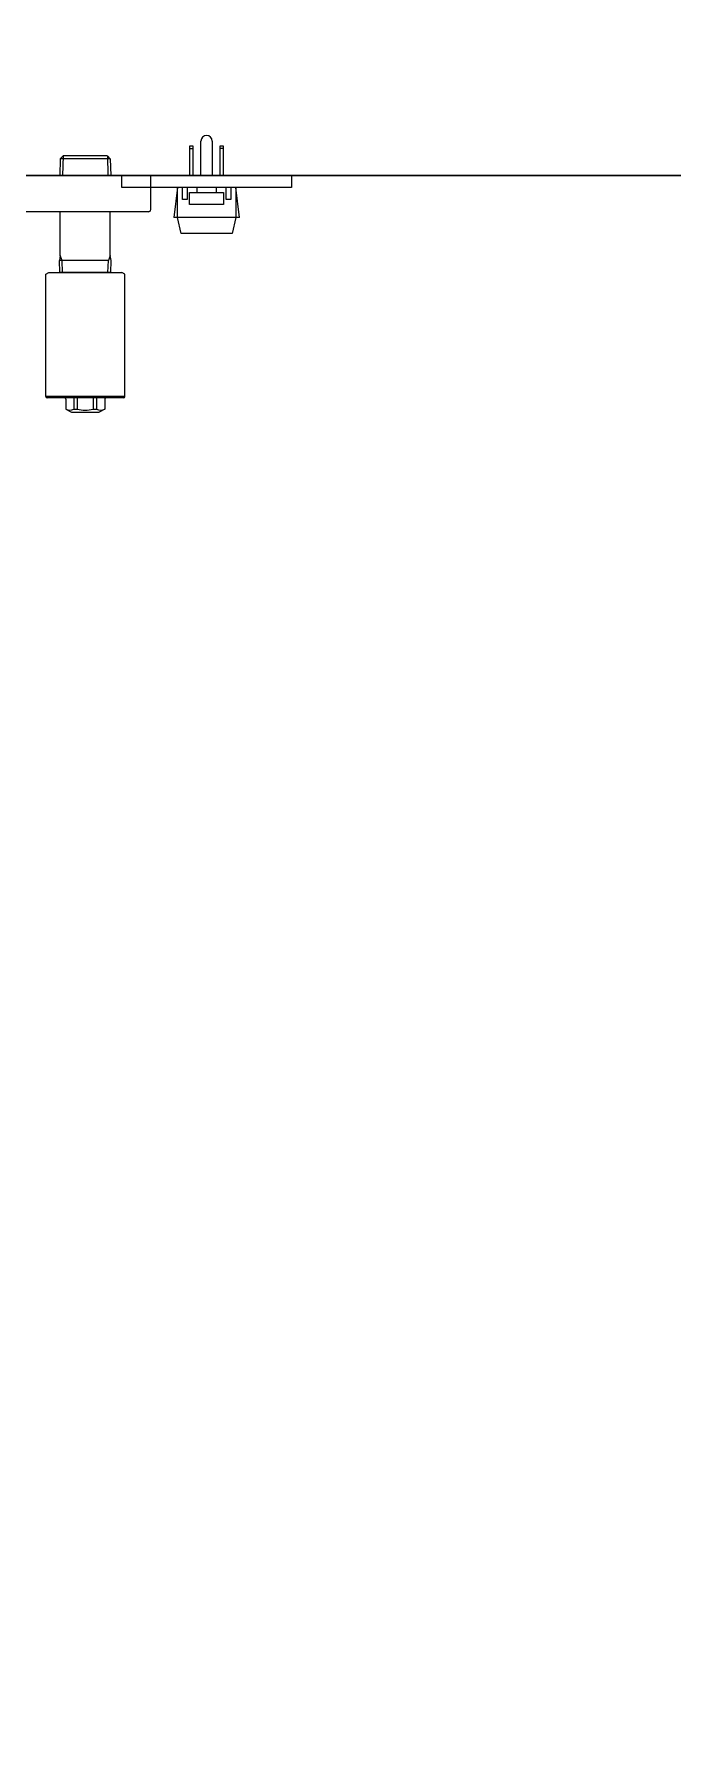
# Model space of a CAD drawing. Header units: centimetres. Extents: x -586 to 10005, y 1793 to 5385.
# Drawn here: x -489.1 to -462.8, y 3920.5 to 3990.6 of the extents above; entities that cross this region are included whole.
import ezdxf

# ---------------------------------------------------------------- set-up
doc = ezdxf.new("R2010")
doc.units = ezdxf.units.CM
doc.header["$MEASUREMENT"] = 0
for name, color, linetype in [('Furnitures', 7, 'Continuous'), ('Toilets', 4, 'Continuous'), ('Toilets_Details', 8, 'Continuous'), ('Walls', 6, 'Continuous')]:
    doc.layers.add(name, color=color, linetype=linetype)

msp = doc.modelspace()

# ---------------------------------------------------------------- linework, layer by layer
at = {"layer": 'Furnitures', "lineweight": 0}
for start, end in [(90, 180), (0, 90)]:
    msp.add_arc((-481.98, 3986.193), 0.233, start, end, dxfattribs=at)
at = {"layer": 'Furnitures'}
for centre, radius, start, end in [((-484.38, 3983.385), 0.1, 270, 0), ((-488.555, 3975.675), 0.05, 180, 270), ((-487.84, 3975.565), 0.06, 0, 90), ((-486.12, 3975.565), 0.06, 90, 180), ((-485.405, 3975.675), 0.05, 270, 0), ((-487.614, 3975.477), 0.359, 242.29186, 297.70814), ((-486.98, 3976.46), 1.342, 255.7777, 284.2223), ((-486.347, 3975.477), 0.359, 242.29195, 297.70805)]:
    msp.add_arc(centre, radius, start, end, dxfattribs=at)
at = {"layer": 'Toilets'}
msp.add_lwpolyline([(-315.486, 3764.792), (-405.486, 3764.793), (-405.486, 3774.785), (-565.486, 3774.785), (-565.486, 3984.785), (-315.486, 3984.785)], close=True, dxfattribs=at)
at = {"layer": 'Toilets_Details', "lineweight": 0}
for p, q in [((-482.53, 3985.982), (-482.68, 3985.982)), ((-482.68, 3985.982), (-482.68, 3984.785)), ((-482.68, 3985.885), (-482.53, 3985.885)), ((-482.53, 3984.785), (-482.53, 3985.982)), ((-482.213, 3984.785), (-482.213, 3986.193)), ((-481.748, 3986.193), (-481.748, 3984.785)), ((-481.28, 3985.982), (-481.43, 3985.982)), ((-481.43, 3985.982), (-481.43, 3984.785)), ((-481.28, 3985.885), (-481.43, 3985.885)), ((-481.28, 3984.785), (-481.28, 3985.982)), ((-488.01, 3985.465), (-488.031, 3984.785)), ((-487.89, 3985.585), (-488.01, 3985.465)), ((-485.951, 3985.465), (-488.01, 3985.465)), ((-487.89, 3985.585), (-487.915, 3984.785)), ((-486.074, 3985.585), (-487.887, 3985.585)), ((-486.071, 3985.585), (-486.046, 3984.785)), ((-486.071, 3985.585), (-485.951, 3985.465)), ((-485.951, 3985.465), (-485.929, 3984.785))]:
    msp.add_line(p, q, dxfattribs=at)
at = {"layer": 'Toilets_Details'}
for p, q in [((-489.68, 3984.785), (-486.98, 3984.785)), ((-486.98, 3984.785), (-484.28, 3984.785)), ((-485.48, 3984.285), (-485.48, 3984.785)), ((-484.28, 3983.385), (-484.28, 3984.785)), ((-478.48, 3984.785), (-478.48, 3984.285)), ((-478.48, 3984.285), (-485.48, 3984.285)), ((-483.18, 3984.285), (-483.33, 3983.054)), ((-483.18, 3983.053), (-483.18, 3984.285)), ((-480.78, 3984.285), (-483.18, 3984.285)), ((-482.98, 3983.785), (-482.98, 3984.285)), ((-482.78, 3983.785), (-482.98, 3983.785)), ((-482.78, 3984.285), (-482.78, 3983.785)), ((-482.68, 3983.585), (-482.68, 3984.085)), ((-482.68, 3984.085), (-481.28, 3984.085)), ((-482.38, 3984.285), (-482.38, 3984.085)), ((-481.58, 3984.285), (-481.58, 3984.085)), ((-481.28, 3984.085), (-481.28, 3983.585)), ((-481.18, 3983.785), (-481.18, 3984.285)), ((-480.98, 3983.785), (-481.18, 3983.785)), ((-480.98, 3984.285), (-480.98, 3983.785)), ((-480.63, 3983.054), (-480.78, 3984.285)), ((-480.78, 3984.285), (-480.78, 3983.055)), ((-486.98, 3983.285), (-489.58, 3983.285)), ((-488.01, 3981.485), (-488.01, 3983.285)), ((-484.38, 3983.285), (-486.98, 3983.285)), ((-485.95, 3981.485), (-485.95, 3983.285)), ((-480.63, 3983.054), (-483.33, 3983.054)), ((-483.03, 3982.385), (-483.18, 3983.053)), ((-481.28, 3983.585), (-482.68, 3983.585)), ((-480.78, 3983.055), (-480.93, 3982.385)), ((-480.93, 3982.385), (-483.03, 3982.385)), ((-488.01, 3981.485), (-488.047, 3981.285)), ((-488.031, 3980.785), (-488.047, 3981.285)), ((-486.03, 3981.285), (-488.047, 3981.285)), ((-487.931, 3981.285), (-488.01, 3981.485)), ((-487.915, 3980.785), (-487.931, 3981.285)), ((-486.046, 3980.785), (-486.03, 3981.285)), ((-485.95, 3981.485), (-486.03, 3981.285)), ((-485.914, 3981.285), (-485.95, 3981.485)), ((-485.929, 3980.785), (-485.914, 3981.285)), ((-488.605, 3980.713), (-488.48, 3980.785)), ((-488.605, 3975.675), (-488.605, 3980.713)), ((-488.48, 3980.785), (-485.48, 3980.785)), ((-485.929, 3980.785), (-488.031, 3980.785)), ((-485.355, 3980.713), (-485.48, 3980.785)), ((-485.355, 3975.675), (-485.355, 3980.713)), ((-485.355, 3975.675), (-488.605, 3975.675)), ((-486.98, 3975.625), (-488.555, 3975.625)), ((-487.78, 3975.565), (-487.78, 3975.159)), ((-487.447, 3975.625), (-487.447, 3975.159)), ((-487.31, 3975.625), (-487.31, 3975.159)), ((-485.405, 3975.625), (-486.98, 3975.625)), ((-486.651, 3975.625), (-486.651, 3975.159)), ((-486.514, 3975.625), (-486.514, 3975.159)), ((-486.18, 3975.565), (-486.18, 3975.159)), ((-487.78, 3975.159), (-487.549, 3975.025)), ((-487.549, 3975.025), (-486.411, 3975.025)), ((-487.447, 3975.159), (-487.31, 3975.159)), ((-486.651, 3975.159), (-486.514, 3975.159)), ((-486.18, 3975.159), (-486.411, 3975.025))]:
    msp.add_line(p, q, dxfattribs=at)
at = {"layer": 'Toilets_Details', "lineweight": 0}
for start, end in [(90, 180), (0, 90)]:
    msp.add_arc((-481.98, 3986.193), 0.233, start, end, dxfattribs=at)
at = {"layer": 'Toilets_Details'}
for centre, radius, start, end in [((-484.38, 3983.385), 0.1, 270, 0), ((-488.555, 3975.675), 0.05, 180, 270), ((-487.84, 3975.565), 0.06, 0, 90), ((-486.12, 3975.565), 0.06, 90, 180), ((-485.405, 3975.675), 0.05, 270, 0), ((-487.614, 3975.477), 0.359, 242.29186, 297.70814), ((-486.98, 3976.46), 1.342, 255.7777, 284.2223), ((-486.347, 3975.477), 0.359, 242.29195, 297.70805)]:
    msp.add_arc(centre, radius, start, end, dxfattribs=at)
at = {"layer": 'Walls'}
msp.add_lwpolyline([(-405.486, 3764.795), (-565.868, 3764.795), (-565.906, 3699.775), (-585.906, 3699.775), (-585.486, 4409.795), (-565.486, 4409.795), (-565.732, 3994.785), (224.514, 3994.785), (224.514, 4294.785), (234.514, 4294.785), (234.514, 3984.785), (232.374, 3586.615), (222.374, 3586.615), (223.331, 3764.78), (-305.486, 3764.785), (-315.486, 3764.785), (-315.486, 3984.785), (-565.738, 3984.785), (-565.862, 3774.785), (-405.486, 3774.785)], close=True, dxfattribs=at)

doc.saveas('drawing.dxf')
